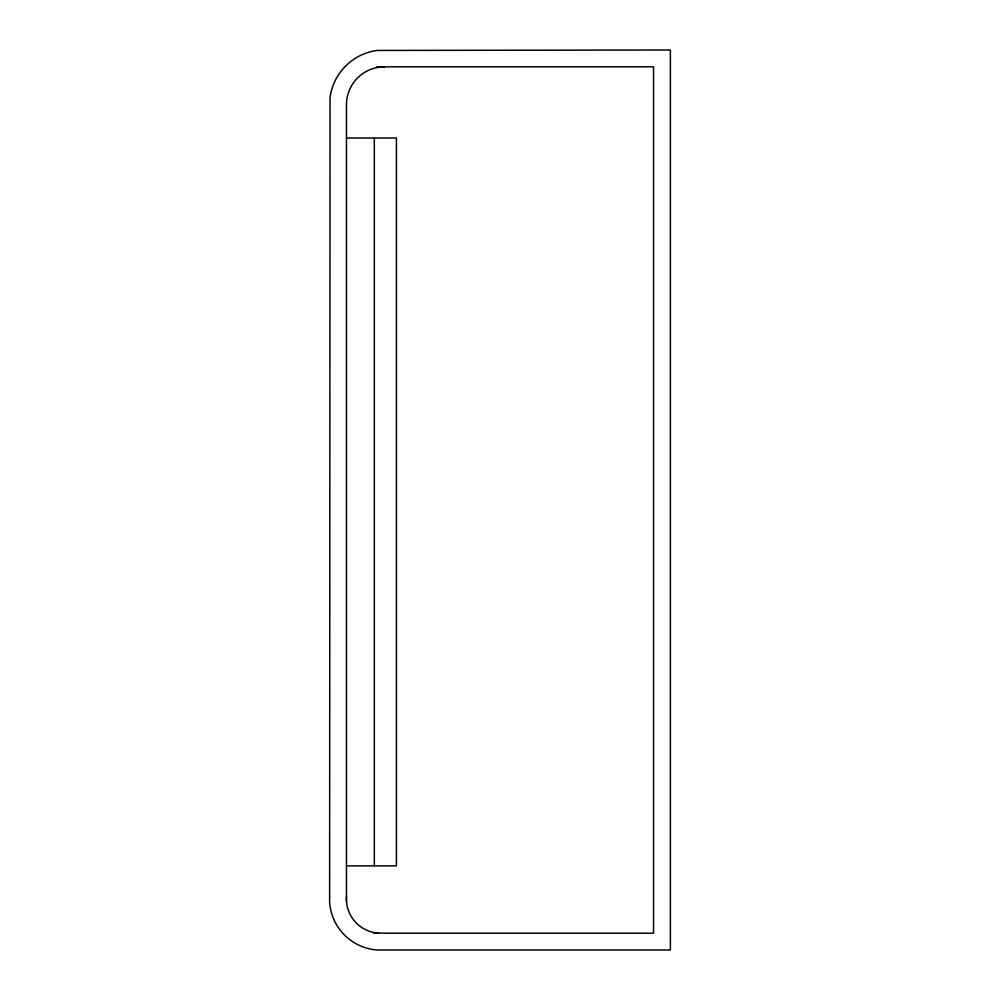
<?xml version="1.0" encoding="UTF-8"?>
<svg xmlns="http://www.w3.org/2000/svg" width="1000" height="1000" viewBox="0 0 1000 1000"><rect width="100%" height="100%" fill="white"/><g stroke="black" fill="none" stroke-linecap="round" stroke-linejoin="round"><path stroke-width="1.5" d="M346.463 901.062L346.463 104.763A37.925 37.925 0 0 1 384.375 66.838M376.8 66.838L653.55 66.838L653.55 933.162L373.938 933.162M346.463 138.025L396.438 138.025L396.438 865.863L346.463 865.863M374.312 138.025L374.312 865.863M378.525 933.15A34.413 34.413 0 0 1 346.463 896.525M329.625 896.513L329.613 902.113A51.3 51.3 0 0 0 377.413 950L670.387 950L670.387 50L377.225 50.438A54.8 54.8 0 0 0 330.05 97.613L329.625 896.513"/></g></svg>
